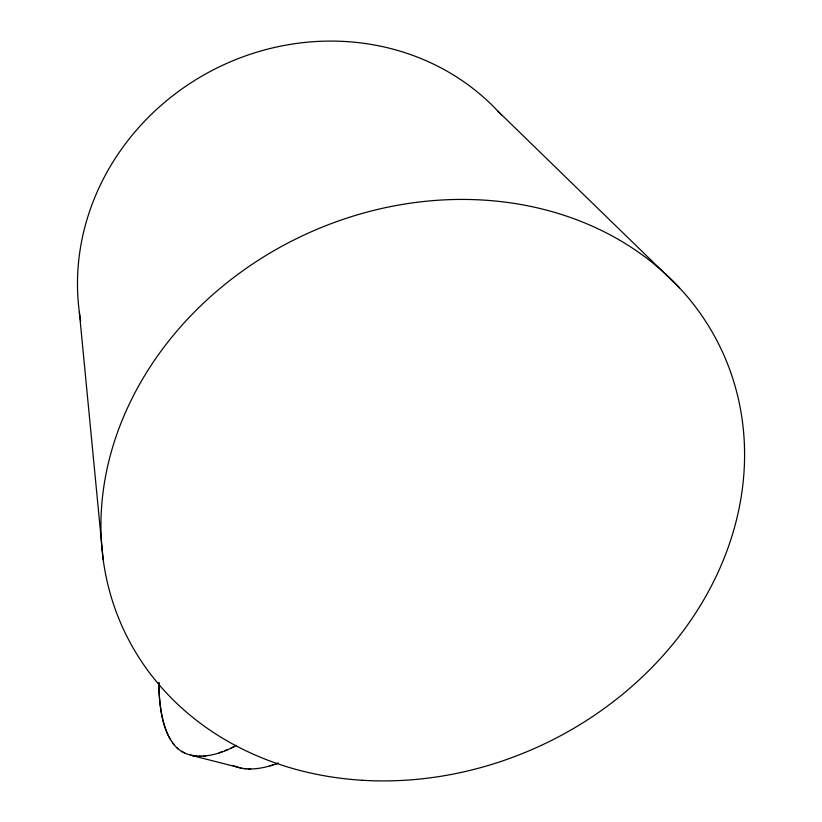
<?xml version="1.0" encoding="UTF-8"?>
<svg xmlns="http://www.w3.org/2000/svg" width="822" height="822" viewBox="0 0 822 822"><rect width="100%" height="100%" fill="white"/><g stroke="black" fill="none" stroke-linecap="round" stroke-linejoin="round"><path stroke-width="1.23" d="M171.654 741.403C185.916 764.183 217.152 756.497 236.448 745.359M231.064 747.999L234.26 746.468M224.909 750.661L227.941 749.397M276.161 763.895L278.319 763.104C264.088 768.375 247.566 771.94 233.109 765.508M219.073 752.788L221.95 751.791M269.945 765.888L273.017 764.953M203.445 756.158L205.86 755.901M198.832 756.302L201.102 756.291M248.234 768.93L250.689 768.971M196.622 756.199L190.447 755.202M243.559 768.508L245.86 768.776M192.43 755.644L241.329 768.128M184.878 753.188L181.487 751.298M176.905 747.66L178.364 748.976M498.081 111.34L679.486 287.803M172.877 743.119L174.161 744.732M158.821 682.486A224.272 66.007 -72.8 0 0 158.985 689.196L159.129 692.484A210.216 61.527 -72.9 0 0 159.858 701.998C161.379 715.633 164.01 729.731 171.654 741.403M164.01 724.326L166.445 731.395A244.987 72.408 -72.5 0 0 170.493 739.584M79.344 312.155L103.202 559.731M164.01 724.326A218.981 64.301 -72.8 0 1 158.8 682.527M80.648 320.683A242.295 224.786 -27.6 0 1 218.262 67.363A242.295 224.786 -27.6 0 1 501.389 114.957M362.338 780.273A330.054 281.391 -25.1 0 0 726.71 361.783A330.054 281.391 -25.1 0 0 179.196 328.41A330.054 281.391 -25.1 0 0 362.338 780.273"/></g></svg>
